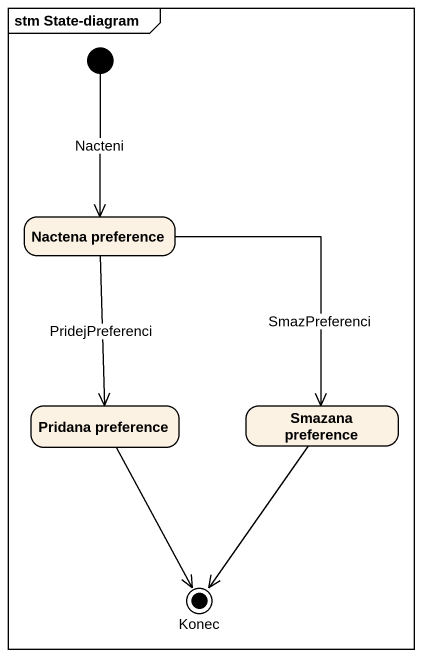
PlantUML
@startuml
mainframe stm State-diagram
hide empty description
state "Nactena preference" as Nactena_preference
state "Pridana preference" as Pridana_preference
state "Smazana preference" as Smazana_preference
state Konec <<end>>
[*] --> Nactena_preference : Nacteni
Nactena_preference --> Pridana_preference : PridejPreferenci
Nactena_preference --> Smazana_preference : SmazPreferenci
Pridana_preference --> Konec
Smazana_preference --> Konec
@enduml
